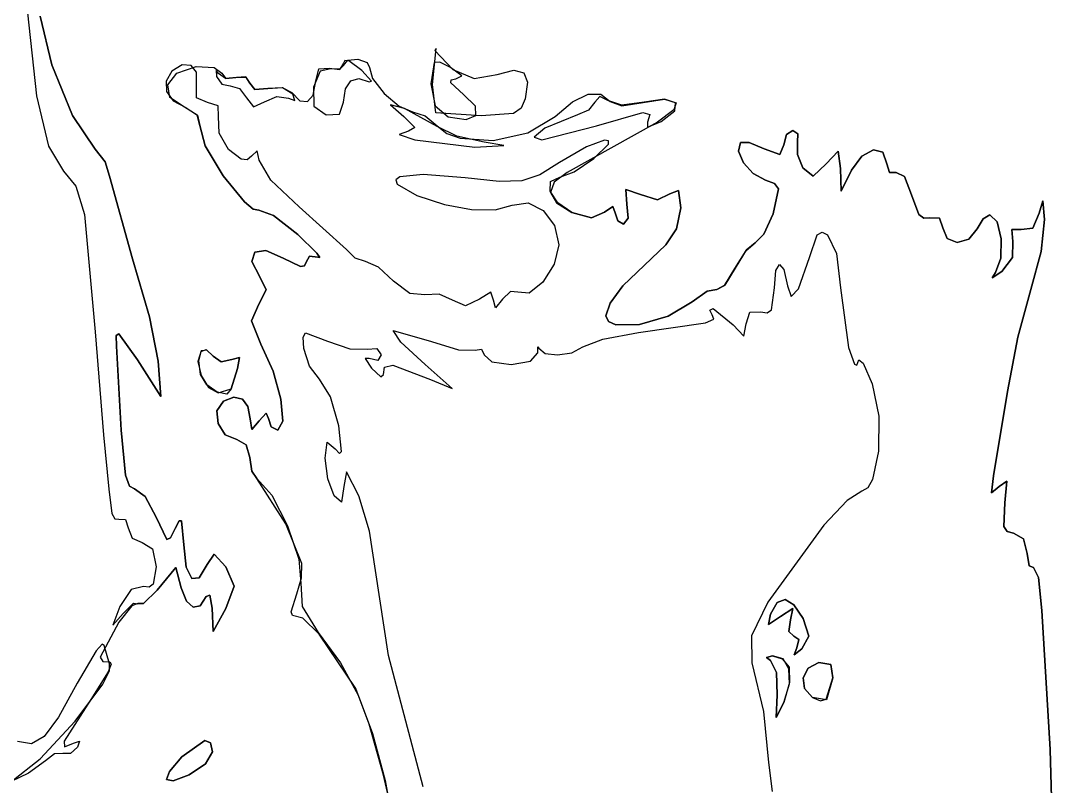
# Model space of a CAD drawing. Extents: x 21 to 195, y 1 to 197.
# Drawn here: x 108.49 to 147.35, y 99.12 to 127.96 of the extents above; entities that cross this region are included whole.
import ezdxf

# ---------------------------------------------------------------- set-up
doc = ezdxf.new("R2010")
doc.units = 0

msp = doc.modelspace()

# ---------------------------------------------------------------- linework, layer by layer
at = {"layer": 'Layer 1'}
for p, q in [((108.50878, 130.453979), (109.079663, 125.12562)), ((109.218509, 128.126884), (109.665142, 126.300856)), ((109.665142, 126.300856), (109.218509, 128.126884)), ((124.003495, 125.560948), (124.13905, 126.912087)), ((124.13905, 126.912087), (124.089661, 126.830596)), ((124.089661, 126.830596), (124.768759, 126.123629)), ((109.665142, 126.300856), (110.439132, 124.382686)), ((110.439132, 124.382686), (109.665142, 126.300856)), ((114.568828, 126.298733), (114.182597, 126.059423)), ((114.904689, 126.273162), (114.568828, 126.298733)), ((120.650076, 126.360343), (120.507818, 126.13505)), ((120.650076, 126.274618), (120.808297, 126.47063)), ((120.703952, 126.461259), (120.650076, 126.360343)), ((120.85063, 126.442981), (120.703952, 126.461259)), ((120.808297, 126.47063), (121.188768, 126.50604)), ((121.332701, 126.084823), (120.85063, 126.442981)), ((121.188768, 126.50604), (121.540752, 126.382347)), ((121.540752, 126.382347), (121.629741, 126.195948)), ((124.058529, 126.381686), (123.942553, 125.575059)), ((124.279798, 126.392721), (124.058529, 126.381686)), ((124.677742, 126.199829), (124.279798, 126.392721)), ((114.182597, 126.059423), (113.963031, 125.682866)), ((114.030638, 125.542251), (114.373979, 125.98082)), ((114.373979, 125.98082), (115.096998, 126.229815)), ((115.110839, 126.023159), (114.904689, 126.273162)), ((115.096998, 126.229815), (115.779843, 126.20146)), ((115.107934, 125.58917), (115.110839, 126.023159)), ((115.779843, 126.20146), (116.063962, 125.97652)), ((115.936962, 125.970523), (115.845901, 126.079796)), ((115.845901, 126.079796), (115.869934, 125.862573)), ((116.207587, 125.786197), (115.936962, 125.970523)), ((116.063962, 125.97652), (116.219405, 125.778303)), ((119.764206, 126.059732), (119.514484, 125.460406)), ((119.591742, 125.626917), (119.71861, 126.143296)), ((119.71861, 126.143296), (120.120909, 126.16702)), ((120.166065, 126.149734), (119.764206, 126.059732)), ((120.120909, 126.16702), (120.494633, 126.114986)), ((120.507818, 126.13505), (120.166065, 126.149734)), ((120.494633, 126.114986), (120.650076, 126.274618)), ((121.697562, 125.68151), (121.332701, 126.084823)), ((121.629741, 126.195948), (121.740871, 125.775933)), ((125.104031, 125.886694), (124.677742, 126.199829)), ((124.768759, 126.123629), (125.564274, 125.780243)), ((125.564274, 125.780243), (126.431755, 125.927131)), ((126.431755, 125.927131), (127.06089, 126.090523)), ((127.06089, 126.090523), (127.43973, 125.998392)), ((127.43973, 125.998392), (127.578724, 125.641679)), ((113.963031, 125.682866), (113.987114, 125.290367)), ((114.110763, 125.066375), (114.030638, 125.542251)), ((115.107272, 125.047347), (115.107934, 125.58917)), ((115.869934, 125.862573), (116.064182, 125.57184)), ((116.064182, 125.57184), (116.382521, 125.504151)), ((116.61606, 125.823062), (116.207587, 125.786197)), ((116.219405, 125.778303), (116.593129, 125.814242)), ((116.593129, 125.814242), (116.966853, 125.836159)), ((116.973556, 125.838716), (116.61606, 125.823062)), ((116.966853, 125.836159), (117.122296, 125.603281)), ((117.122296, 125.603281), (116.973556, 125.838716)), ((117.122296, 125.603281), (117.308651, 125.362246)), ((117.308651, 125.362246), (117.122296, 125.603281)), ((119.506535, 125.150397), (119.591742, 125.626917)), ((120.723167, 125.388197), (120.925507, 125.692181)), ((120.925507, 125.692181), (121.231697, 125.787938)), ((121.231697, 125.787938), (121.616335, 125.655492)), ((121.616335, 125.655492), (121.697562, 125.68151)), ((121.740871, 125.775933), (122.181177, 125.221311)), ((123.942553, 125.575059), (124.103067, 124.747971)), ((124.130937, 124.482858), (124.003495, 125.560948)), ((124.684622, 125.622596), (124.698589, 125.733776)), ((125.173748, 125.182417), (124.684622, 125.622596)), ((124.698589, 125.733776), (124.883412, 125.775437)), ((124.883412, 125.775437), (125.104031, 125.886694)), ((127.578724, 125.641679), (127.488325, 125.01132)), ((113.987114, 125.290367), (114.232851, 124.942318)), ((116.382521, 125.504151), (116.730801, 125.409826)), ((116.730801, 125.409826), (116.99706, 125.054359)), ((117.308651, 125.362246), (117.798219, 125.403256)), ((117.798219, 125.403256), (117.308651, 125.362246)), ((117.798219, 125.403256), (118.342202, 125.447045)), ((118.35208, 125.431081), (117.798219, 125.403256)), ((118.342202, 125.447045), (118.700978, 125.250856)), ((118.734491, 125.196175), (118.35208, 125.431081)), ((118.700978, 125.250856), (119.002085, 124.937396)), ((118.818761, 124.950995), (118.734491, 125.196175)), ((119.290293, 124.912233), (119.506535, 125.150397)), ((119.514484, 125.460406), (119.531726, 124.743738)), ((120.650076, 124.895961), (120.723167, 125.388197)), ((122.181177, 125.221311), (122.750665, 124.737729)), ((125.613784, 124.735072), (125.173748, 125.182417)), ((129.27708, 124.905304), (129.862741, 125.187312)), ((129.862741, 125.187312), (130.343958, 125.191705)), ((130.343958, 125.191705), (130.688021, 124.90972)), ((109.079663, 125.12562), (109.537878, 123.236097)), ((114.658142, 124.705461), (114.110763, 125.066375)), ((114.232851, 124.942318), (114.67825, 124.699111)), ((115.531267, 124.883614), (115.107272, 125.047347)), ((115.932596, 124.74753), (115.531267, 124.883614)), ((115.93414, 124.34845), (115.932596, 124.74753)), ((116.99706, 125.054359), (117.262128, 124.715295)), ((117.262128, 124.715295), (117.677216, 124.905133)), ((117.677216, 124.905133), (118.13521, 125.105247)), ((118.13521, 125.105247), (118.572566, 125.036014)), ((118.572566, 125.036014), (118.818761, 124.950995)), ((119.002085, 124.937396), (119.290293, 124.912233)), ((119.531726, 124.743738), (119.998495, 124.414419)), ((120.496794, 124.43757), (120.650076, 124.895961)), ((122.943133, 124.654308), (122.419302, 124.78585)), ((122.419302, 124.78585), (122.922319, 124.355153)), ((124.103067, 124.747971), (124.586373, 124.336808)), ((127.488325, 125.01132), (127.33561, 124.66321)), ((128.619684, 124.354447), (129.27708, 124.905304)), ((130.120049, 124.895256), (129.871781, 124.586531)), ((130.308653, 125.108113), (130.120049, 124.895256)), ((130.603354, 124.949231), (130.308653, 125.108113)), ((131.135873, 124.776634), (130.603354, 124.949231)), ((130.688021, 124.90972), (131.126436, 124.758025)), ((131.126436, 124.758025), (131.938972, 124.883614)), ((131.970016, 124.892433), (131.135873, 124.776634)), ((131.938972, 124.883614), (132.743791, 125.008674)), ((132.740853, 125.007301), (131.970016, 124.892433)), ((133.150632, 124.871311), (132.740853, 125.007301)), ((132.743791, 125.008674), (133.182162, 124.870208)), ((133.182162, 124.870208), (133.091608, 124.60035)), ((133.130529, 124.562878), (133.150632, 124.871311)), ((110.439132, 124.382686), (111.295109, 123.125016)), ((111.295109, 123.125016), (110.439132, 124.382686)), ((115.141227, 124.402601), (114.658142, 124.705461)), ((114.67825, 124.699111), (115.14546, 124.400352)), ((115.232464, 124.00555), (115.141227, 124.402601)), ((115.14546, 124.400352), (115.232464, 124.00555)), ((119.998495, 124.414419), (120.496794, 124.43757)), ((122.750665, 124.737729), (123.249344, 124.530836)), ((122.922319, 124.355153), (123.338465, 123.938963)), ((124.177856, 123.975563), (122.943133, 124.654308)), ((123.249344, 124.530836), (123.723919, 124.375393)), ((123.723919, 124.375393), (124.177856, 124.001669)), ((125.829915, 124.373144), (124.130937, 124.482858)), ((125.265526, 124.233687), (125.626186, 124.392635)), ((125.626186, 124.392635), (125.613784, 124.735072)), ((127.054805, 124.458737), (125.829915, 124.373144)), ((127.33561, 124.66321), (127.054805, 124.458737)), ((127.591628, 123.734076), (128.619684, 124.354447)), ((129.463176, 124.409833), (128.234803, 123.910652)), ((129.871781, 124.586531), (129.463176, 124.409833)), ((130.175082, 124.001669), (131.924729, 124.504157)), ((131.924729, 124.504157), (132.180939, 124.42955)), ((132.180939, 124.42955), (132.093489, 124.14278)), ((133.091608, 124.60035), (132.472813, 124.134269)), ((132.61172, 124.160419), (133.130529, 124.562878)), ((115.435764, 123.243588), (115.232464, 124.00555)), ((115.232464, 124.00555), (115.435764, 123.243588)), ((115.959452, 123.726794), (115.93414, 124.34845)), ((124.177856, 124.001669), (124.540164, 123.716182)), ((124.91428, 123.615906), (124.177856, 123.975563)), ((124.586373, 124.336808), (125.265526, 124.233687)), ((128.112874, 123.477397), (130.175082, 124.001669)), ((132.472813, 124.134269), (129.069476, 122.242365)), ((132.093312, 123.945489), (132.61172, 124.160419)), ((132.093489, 124.14278), (132.093312, 123.945489)), ((116.314434, 123.109273), (115.959452, 123.726794)), ((123.098708, 123.800586), (122.74754, 123.676568)), ((122.74754, 123.676568), (123.330219, 123.466725)), ((123.338465, 123.938963), (123.098708, 123.800586)), ((124.540164, 123.716182), (125.040216, 123.531427)), ((125.941746, 123.380074), (124.91428, 123.615906)), ((126.288306, 123.450983), (127.591628, 123.734076)), ((128.234803, 123.910652), (127.833468, 123.571208)), ((137.230642, 123.283766), (137.331051, 123.666177)), ((137.331051, 123.666177), (137.230642, 123.283766)), ((137.331051, 123.666177), (137.572484, 123.82528)), ((137.572484, 123.82528), (137.331051, 123.666177)), ((137.572484, 123.82528), (137.766159, 123.695678)), ((137.766159, 123.695678), (137.572484, 123.82528)), ((137.766159, 123.695678), (137.752401, 123.384307)), ((137.752401, 123.384307), (137.766159, 123.695678)), ((109.537878, 123.236097), (110.097428, 122.291401)), ((116.116702, 122.114615), (115.435764, 123.243588)), ((115.435764, 123.243588), (116.116702, 122.114615)), ((123.330219, 123.466725), (125.588968, 123.200863)), ((125.040216, 123.531427), (126.288306, 123.450983)), ((125.588968, 123.200863), (126.691928, 123.252501)), ((126.691928, 123.252501), (125.941746, 123.380074)), ((127.833468, 123.571208), (128.112874, 123.477397)), ((129.798977, 123.212786), (128.78302, 122.612429)), ((130.473091, 123.452879), (129.798977, 123.212786)), ((130.078774, 122.766946), (130.626109, 123.311376)), ((130.625941, 123.43116), (130.473091, 123.452879)), ((130.626109, 123.311376), (130.625941, 123.43116)), ((135.524349, 123.041043), (135.604688, 123.375135)), ((135.604688, 123.375135), (135.524349, 123.041043)), ((135.604688, 123.375135), (135.929861, 123.368653)), ((135.929861, 123.368653), (135.604688, 123.375135)), ((135.929861, 123.368653), (136.494747, 123.135952)), ((136.494747, 123.135952), (135.929861, 123.368653)), ((137.086797, 122.925035), (137.230642, 123.283766)), ((137.230642, 123.283766), (137.086797, 122.925035)), ((137.752401, 123.384307), (137.742832, 122.917362)), ((137.742832, 122.917362), (137.752401, 123.384307)), ((111.295109, 123.125016), (111.674037, 122.642504)), ((111.674037, 122.642504), (111.295109, 123.125016)), ((116.792978, 122.739865), (116.314434, 123.109273)), ((117.188971, 122.862549), (117.014175, 122.724447)), ((117.401211, 123.057459), (117.188971, 122.862549)), ((117.469782, 122.708385), (117.401211, 123.057459)), ((135.710478, 122.607402), (135.524349, 123.041043)), ((135.524349, 123.041043), (135.710478, 122.607402)), ((136.494747, 123.135952), (137.086797, 122.925035)), ((137.086797, 122.925035), (136.494747, 123.135952)), ((137.742832, 122.917362), (137.946781, 122.414168)), ((137.946781, 122.414168), (137.742832, 122.917362)), ((138.824846, 122.569743), (139.27918, 123.043259)), ((139.27918, 123.043259), (138.824846, 122.569743)), ((139.27918, 123.043259), (139.371299, 122.393354)), ((139.371299, 122.393354), (139.27918, 123.043259)), ((139.777699, 122.325973), (140.170308, 122.862042)), ((140.170308, 122.862042), (139.777699, 122.325973)), ((140.170308, 122.862042), (140.608227, 123.096882)), ((140.608227, 123.096882), (140.170308, 122.862042)), ((140.608227, 123.096882), (140.964257, 123.00721)), ((140.964257, 123.00721), (140.608227, 123.096882)), ((140.964257, 123.00721), (141.1112, 122.569743)), ((141.1112, 122.569743), (140.964257, 123.00721)), ((111.674037, 122.642504), (111.833095, 122.106546)), ((111.833095, 122.106546), (111.674037, 122.642504)), ((117.014175, 122.724447), (116.792978, 122.739865)), ((117.913974, 121.950662), (117.469782, 122.708385)), ((128.78302, 122.612429), (128.039221, 122.152804)), ((129.332163, 122.268647), (130.078774, 122.766946)), ((136.078309, 122.202468), (135.710478, 122.607402)), ((135.710478, 122.607402), (136.078309, 122.202468)), ((137.946781, 122.414168), (138.331706, 122.097726)), ((138.331706, 122.097726), (137.946781, 122.414168)), ((138.331706, 122.097726), (138.824846, 122.569743)), ((138.824846, 122.569743), (138.331706, 122.097726)), ((141.1112, 122.569743), (141.216019, 122.246113)), ((141.216019, 122.246113), (141.1112, 122.569743)), ((110.097428, 122.291401), (110.564787, 121.725121)), ((111.833095, 122.106546), (112.697402, 118.992574)), ((112.697402, 118.992574), (111.833095, 122.106546)), ((116.913529, 121.134802), (116.116702, 122.114615)), ((116.116702, 122.114615), (116.913529, 121.134802)), ((122.771639, 122.079249), (122.617086, 121.964873)), ((123.653755, 122.166281), (122.771639, 122.079249)), ((125.23619, 122.041282), (123.653755, 122.166281)), ((126.516962, 121.907579), (125.23619, 122.041282)), ((128.039221, 122.152804), (127.367586, 121.931303)), ((128.447115, 121.908196), (128.796426, 122.06139)), ((129.069476, 122.242365), (128.578133, 121.871386)), ((128.796426, 122.06139), (129.332163, 122.268647)), ((136.543078, 121.954498), (136.078309, 122.202468)), ((136.078309, 122.202468), (136.543078, 121.954498)), ((139.371299, 122.393354), (139.394935, 121.532223)), ((139.394935, 121.532223), (139.371299, 122.393354)), ((139.394935, 121.532223), (139.777699, 122.325973)), ((139.777699, 122.325973), (139.394935, 121.532223)), ((141.216019, 122.246113), (141.468211, 122.240248)), ((141.468211, 122.240248), (141.216019, 122.246113)), ((141.468211, 122.240248), (141.782492, 122.087848)), ((141.782492, 122.087848), (141.468211, 122.240248)), ((141.782492, 122.087848), (142.036184, 121.405223)), ((142.036184, 121.405223), (141.782492, 122.087848)), ((110.564787, 121.725121), (110.893339, 120.662581)), ((118.97438, 120.95402), (117.913974, 121.950662)), ((122.617086, 121.964873), (122.666274, 121.807869)), ((122.666274, 121.807869), (123.414092, 121.379823)), ((127.367586, 121.931303), (126.516962, 121.907579)), ((128.438224, 121.542277), (128.447115, 121.908196)), ((128.578133, 121.871386), (128.446029, 121.482746)), ((136.885559, 121.825519), (136.543078, 121.954498)), ((136.543078, 121.954498), (136.885559, 121.825519)), ((137.037143, 121.620903), (136.885559, 121.825519)), ((136.885559, 121.825519), (137.037143, 121.620903)), ((123.414092, 121.379823), (124.456187, 121.033941)), ((128.721763, 121.104127), (128.438224, 121.542277)), ((128.446029, 121.482746), (128.670715, 121.096884)), ((131.325138, 121.04292), (131.28426, 121.596032)), ((131.28426, 121.596032), (131.833139, 121.412278)), ((131.833139, 121.412278), (131.28426, 121.596032)), ((131.28426, 121.596032), (131.325138, 121.04292)), ((131.833139, 121.412278), (132.468668, 121.215561)), ((132.468668, 121.215561), (131.833139, 121.412278)), ((132.468668, 121.215561), (132.943331, 121.44297)), ((132.943331, 121.44297), (132.468668, 121.215561)), ((132.943331, 121.44297), (133.261934, 121.558108)), ((133.261934, 121.558108), (132.943331, 121.44297)), ((133.261934, 121.558108), (133.350084, 120.910981)), ((133.350084, 120.910981), (133.261934, 121.558108)), ((136.836942, 120.68485), (137.037143, 121.620903)), ((137.037143, 121.620903), (136.836942, 120.68485)), ((142.036184, 121.405223), (142.316598, 120.658348)), ((142.316598, 120.658348), (142.036184, 121.405223)), ((117.242352, 120.862133), (116.913529, 121.134802)), ((116.913529, 121.134802), (117.242352, 120.862133)), ((117.464491, 120.820317), (117.242352, 120.862133)), ((117.242352, 120.862133), (117.464491, 120.820317)), ((120.755909, 119.336886), (118.97438, 120.95402)), ((124.456187, 121.033941), (125.470435, 120.849553)), ((126.354243, 120.837344), (127.005019, 121.007995)), ((127.005019, 121.007995), (127.600729, 121.092937)), ((127.600729, 121.092937), (128.169715, 120.807793)), ((128.670715, 121.096884), (129.249745, 120.734239)), ((129.249745, 120.734239), (128.721763, 121.104127)), ((130.484468, 120.747998), (130.792488, 120.961693)), ((130.792488, 120.961693), (130.484468, 120.747998)), ((130.792488, 120.961693), (130.880638, 120.720834)), ((130.880638, 120.720834), (130.792488, 120.961693)), ((131.368927, 120.516487), (131.325138, 121.04292)), ((131.325138, 121.04292), (131.368927, 120.516487)), ((133.350084, 120.910981), (133.18494, 120.114629)), ((133.18494, 120.114629), (133.350084, 120.910981)), ((146.855837, 120.711661), (146.990422, 121.171552)), ((146.990422, 121.171552), (146.855837, 120.711661)), ((146.990422, 121.171552), (147.055157, 120.473889)), ((147.055157, 120.473889), (146.990422, 121.171552)), ((110.893339, 120.662581), (111.293698, 116.240553)), ((118.010988, 120.62232), (117.464491, 120.820317)), ((117.464491, 120.820317), (118.010988, 120.62232)), ((118.9324, 119.904153), (118.010988, 120.62232)), ((118.010988, 120.62232), (118.9324, 119.904153)), ((125.470435, 120.849553), (126.354243, 120.837344)), ((128.169715, 120.807793), (128.596092, 120.250658)), ((129.249745, 120.734239), (129.987625, 120.529187)), ((129.987625, 120.529187), (129.249745, 120.734239)), ((129.987625, 120.529187), (130.484468, 120.747998)), ((130.484468, 120.747998), (129.987625, 120.529187)), ((130.880638, 120.720834), (130.974565, 120.421854)), ((130.974565, 120.421854), (130.880638, 120.720834)), ((131.200255, 120.2975), (131.368927, 120.516487)), ((131.368927, 120.516487), (131.200255, 120.2975)), ((136.480107, 119.912972), (136.836942, 120.68485)), ((136.836942, 120.68485), (136.480107, 119.912972)), ((142.316598, 120.658348), (142.509011, 120.52034)), ((142.509011, 120.52034), (142.316598, 120.658348)), ((142.509011, 120.52034), (142.737507, 120.537742)), ((142.737507, 120.537742), (142.509011, 120.52034)), ((142.737507, 120.537742), (143.092622, 120.517633)), ((143.092622, 120.517633), (142.737507, 120.537742)), ((143.092622, 120.517633), (143.227868, 120.158858)), ((143.227868, 120.158858), (143.092622, 120.517633)), ((144.511274, 120.121111), (144.7352, 120.494835)), ((144.7352, 120.494835), (144.511274, 120.121111)), ((144.7352, 120.494835), (144.98823, 120.650278)), ((144.98823, 120.650278), (144.7352, 120.494835)), ((144.98823, 120.650278), (145.274322, 120.377459)), ((145.274322, 120.377459), (144.98823, 120.650278)), ((146.608187, 120.144703), (146.855837, 120.711661)), ((146.855837, 120.711661), (146.608187, 120.144703)), ((147.055157, 120.473889), (146.921586, 119.260112)), ((146.921586, 119.260112), (147.055157, 120.473889)), ((128.596092, 120.250658), (128.76397, 119.519625)), ((130.974565, 120.421854), (131.200255, 120.2975)), ((131.200255, 120.2975), (130.974565, 120.421854)), ((133.18494, 120.114629), (132.787756, 119.517508)), ((132.787756, 119.517508), (133.18494, 120.114629)), ((143.227868, 120.158858), (143.390201, 119.751422)), ((143.390201, 119.751422), (143.227868, 120.158858)), ((144.196144, 119.727653), (144.511274, 120.121111)), ((144.511274, 120.121111), (144.196144, 119.727653)), ((145.274322, 120.377459), (145.423823, 119.741963)), ((145.423823, 119.741963), (145.274322, 120.377459)), ((145.858534, 119.639569), (145.816112, 120.100385)), ((145.816112, 120.100385), (146.175328, 120.09183)), ((146.175328, 120.09183), (145.816112, 120.100385)), ((145.816112, 120.100385), (145.858534, 119.639569)), ((146.175328, 120.09183), (146.608187, 120.144703)), ((146.608187, 120.144703), (146.175328, 120.09183)), ((119.642322, 119.203712), (118.9324, 119.904153)), ((118.9324, 119.904153), (119.642322, 119.203712)), ((136.157139, 119.591944), (136.480107, 119.912972)), ((136.480107, 119.912972), (136.157139, 119.591944)), ((138.198665, 119.041258), (138.492579, 119.889485)), ((138.492579, 119.889485), (138.681507, 119.988803)), ((138.681507, 119.988803), (138.875954, 119.893525)), ((138.875954, 119.893525), (139.214021, 119.184976)), ((143.390201, 119.751422), (143.767707, 119.606055)), ((143.767707, 119.606055), (143.390201, 119.751422)), ((143.767707, 119.606055), (144.196144, 119.727653)), ((144.196144, 119.727653), (143.767707, 119.606055)), ((145.423823, 119.741963), (145.409414, 119.018228)), ((145.409414, 119.018228), (145.423823, 119.741963)), ((117.303448, 119.236167), (117.727288, 119.300549)), ((117.727288, 119.300549), (117.303448, 119.236167)), ((117.727288, 119.300549), (118.375363, 119.018327)), ((118.375363, 119.018327), (117.727288, 119.300549)), ((121.082361, 119.018768), (120.755909, 119.336886)), ((128.76397, 119.519625), (128.58278, 118.787241)), ((132.787756, 119.517508), (131.165815, 117.968371)), ((131.165815, 117.968371), (132.787756, 119.517508)), ((135.393021, 118.621804), (135.809344, 119.306899)), ((135.810755, 119.309854), (135.39796, 118.631682)), ((135.809344, 119.306899), (136.157139, 119.591944)), ((136.157139, 119.591944), (135.810755, 119.309854)), ((145.842173, 119.03429), (145.858534, 119.639569)), ((145.858534, 119.639569), (145.842173, 119.03429)), ((112.697402, 118.992574), (113.337341, 116.810378)), ((113.337341, 116.810378), (112.697402, 118.992574)), ((117.193667, 118.893708), (117.303448, 119.236167)), ((117.303448, 119.236167), (117.193667, 118.893708)), ((118.375363, 119.018327), (119.022799, 118.69774)), ((119.022799, 118.69774), (118.375363, 119.018327)), ((119.238964, 118.866632), (119.368566, 119.090823)), ((119.368566, 119.090823), (119.238964, 118.866632)), ((119.368566, 119.090823), (119.679936, 119.048313)), ((119.679936, 119.048313), (119.368566, 119.090823)), ((119.757454, 119.043826), (119.642322, 119.203712)), ((119.642322, 119.203712), (119.757454, 119.043826)), ((119.679936, 119.048313), (119.757454, 119.043826)), ((119.757454, 119.043826), (119.679936, 119.048313)), ((121.47099, 118.886388), (121.082361, 119.018768)), ((137.779212, 117.855218), (138.198665, 119.041258)), ((139.214021, 119.184976), (139.372004, 117.895435)), ((145.409414, 119.018228), (145.203778, 118.480693)), ((145.203778, 118.480693), (145.409414, 119.018228)), ((145.440844, 118.512091), (145.842173, 119.03429)), ((145.842173, 119.03429), (145.440844, 118.512091)), ((146.921586, 119.260112), (146.540101, 117.828054)), ((146.540101, 117.828054), (146.921586, 119.260112)), ((117.487774, 118.341699), (117.193667, 118.893708)), ((117.193667, 118.893708), (117.487774, 118.341699)), ((119.022799, 118.69774), (119.18489, 118.720968)), ((119.18489, 118.720968), (119.022799, 118.69774)), ((119.18489, 118.720968), (119.238964, 118.866632)), ((119.238964, 118.866632), (119.18489, 118.720968)), ((121.961925, 118.670444), (121.47099, 118.886388)), ((122.533558, 118.151551), (121.961925, 118.670444)), ((128.58278, 118.787241), (128.151856, 118.114289)), ((134.999233, 117.988392), (135.393021, 118.621804)), ((135.39796, 118.631682), (135.00598, 118.002503)), ((136.877864, 117.897904), (136.932611, 118.545632)), ((136.932611, 118.545632), (137.065277, 118.779452)), ((137.065277, 118.779452), (137.228503, 118.591989)), ((137.228503, 118.591989), (137.374928, 117.975868)), ((117.732381, 117.820028), (117.487774, 118.341699)), ((117.487774, 118.341699), (117.732381, 117.820028)), ((123.14135, 117.680549), (122.533558, 118.151551)), ((145.07519, 118.273083), (145.440844, 118.512091)), ((145.440844, 118.512091), (145.07519, 118.273083)), ((145.203778, 118.480693), (145.07519, 118.273083)), ((145.07519, 118.273083), (145.203778, 118.480693)), ((117.456024, 117.275604), (117.732381, 117.820028)), ((117.732381, 117.820028), (117.456024, 117.275604)), ((126.940328, 117.756661), (126.633544, 117.465045)), ((127.216686, 117.728923), (126.940328, 117.756661)), ((128.151856, 118.114289), (127.640168, 117.69633)), ((131.165815, 117.968371), (130.696471, 117.322391)), ((130.696471, 117.322391), (131.165815, 117.968371)), ((134.34408, 117.769757), (133.783648, 117.371912)), ((133.783648, 117.371912), (134.342713, 117.766803)), ((134.342713, 117.766803), (134.705457, 117.828054)), ((134.710043, 117.837932), (134.34408, 117.769757)), ((134.705457, 117.828054), (134.999233, 117.988392)), ((135.00598, 118.002503), (134.710043, 117.837932)), ((136.763696, 117.074344), (136.877864, 117.897904)), ((137.374928, 117.975868), (137.50894, 117.569468)), ((137.50894, 117.569468), (137.779212, 117.855218)), ((139.372004, 117.895435), (139.673806, 115.651017)), ((146.540101, 117.828054), (146.050665, 116.045026)), ((146.050665, 116.045026), (146.540101, 117.828054)), ((123.715011, 117.628382), (123.14135, 117.680549)), ((124.247309, 117.659911), (123.715011, 117.628382)), ((124.751826, 117.438234), (124.247309, 117.659911)), ((125.245891, 117.219291), (124.751826, 117.438234)), ((125.765357, 117.475276), (125.245891, 117.219291)), ((126.19094, 117.731966), (125.765357, 117.475276)), ((126.299816, 117.43012), (126.19094, 117.731966)), ((126.370239, 117.147678), (126.299816, 117.43012)), ((126.633544, 117.465045), (126.370239, 117.147678)), ((127.640168, 117.69633), (127.216686, 117.728923)), ((132.87116, 116.824577), (133.783648, 117.371912)), ((133.783648, 117.371912), (132.87116, 116.824577)), ((117.188089, 116.64832), (117.456024, 117.275604)), ((117.456024, 117.275604), (117.188089, 116.64832)), ((130.696471, 117.322391), (130.52786, 116.848389)), ((130.52786, 116.848389), (130.696471, 117.322391)), ((134.445416, 117.05159), (134.575282, 117.122498)), ((134.532243, 116.881198), (134.445416, 117.05159)), ((134.575282, 117.122498), (135.328463, 116.505136)), ((135.808241, 116.542884), (135.949352, 116.982754)), ((135.949352, 116.982754), (136.348697, 116.994792)), ((136.348697, 116.994792), (136.600597, 116.953143)), ((136.600597, 116.953143), (136.763696, 117.074344)), ((113.337341, 116.810378), (113.665072, 115.130361)), ((113.665072, 115.130361), (113.337341, 116.810378)), ((117.540338, 115.776297), (117.188089, 116.64832)), ((117.188089, 116.64832), (117.540338, 115.776297)), ((130.52786, 116.848389), (130.628502, 116.630866)), ((130.628502, 116.630866), (130.52786, 116.848389)), ((130.628502, 116.630866), (130.901987, 116.507915)), ((130.901987, 116.507915), (130.628502, 116.630866)), ((131.762583, 116.216211), (134.287636, 116.584159)), ((131.796847, 116.518277), (132.87116, 116.824577)), ((132.87116, 116.824577), (131.796847, 116.518277)), ((134.287636, 116.584159), (134.5991, 116.718556)), ((134.5991, 116.718556), (134.532243, 116.881198)), ((111.293698, 116.240553), (111.612609, 112.359995)), ((119.126571, 116.033753), (119.216651, 116.20673)), ((119.216651, 116.20673), (120.043651, 115.889539)), ((122.81287, 115.853776), (122.518036, 116.285709)), ((122.518036, 116.285709), (123.962661, 115.881072)), ((130.418455, 115.966048), (131.762583, 116.216211)), ((130.901987, 116.507915), (131.796847, 116.518277)), ((131.796847, 116.518277), (130.901987, 116.507915)), ((135.328463, 116.505136), (135.730542, 116.072763)), ((135.730542, 116.072763), (135.808241, 116.542884)), ((112.181023, 116.163956), (112.082113, 116.097739)), ((112.082113, 116.097739), (112.181023, 116.163956)), ((112.082113, 116.097739), (112.096973, 115.69798)), ((112.096973, 115.69798), (112.082113, 116.097739)), ((112.88896, 115.187158), (112.181023, 116.163956)), ((112.181023, 116.163956), (112.88896, 115.187158)), ((119.157472, 115.609786), (119.126571, 116.033753)), ((120.043651, 115.889539), (120.888686, 115.594528)), ((123.718892, 115.012533), (122.81287, 115.853776)), ((123.962661, 115.881072), (124.983072, 115.557487)), ((129.663554, 115.676461), (130.418455, 115.966048)), ((146.050665, 116.045026), (145.657803, 113.98736)), ((145.657803, 113.98736), (146.050665, 116.045026)), ((112.096973, 115.69798), (112.273362, 112.536384)), ((112.273362, 112.536384), (112.096973, 115.69798)), ((115.284323, 115.519828), (115.163176, 115.123239)), ((115.196178, 115.160689), (115.284455, 115.495839)), ((115.500443, 115.544169), (115.284323, 115.519828)), ((115.284455, 115.495839), (115.479822, 115.570903)), ((115.479822, 115.570903), (115.735878, 115.318744)), ((115.735878, 115.318744), (115.500443, 115.544169)), ((117.994507, 114.761664), (117.540338, 115.776297)), ((117.540338, 115.776297), (117.994507, 114.761664)), ((119.36936, 114.949871), (119.157472, 115.609786)), ((120.888686, 115.594528), (121.542957, 115.587914)), ((121.542957, 115.587914), (121.908964, 115.607537)), ((121.908964, 115.607537), (122.061188, 115.375541)), ((124.983072, 115.557487), (125.60449, 115.544522)), ((125.60449, 115.544522), (125.842704, 115.581961)), ((125.842704, 115.581961), (125.941746, 115.379422)), ((127.686586, 115.130802), (127.963517, 115.446802)), ((127.963517, 115.446802), (127.968412, 115.680386)), ((127.968412, 115.680386), (128.002675, 115.623191)), ((128.002675, 115.623191), (128.237879, 115.421766)), ((128.237879, 115.421766), (128.710083, 115.367251)), ((128.710083, 115.367251), (129.243803, 115.454023)), ((129.243803, 115.454023), (129.663554, 115.676461)), ((139.673806, 115.651017), (139.896773, 115.022901)), ((113.770905, 113.807796), (112.88896, 115.187158)), ((112.88896, 115.187158), (113.770905, 113.807796)), ((113.665072, 115.130361), (113.770905, 113.807796)), ((113.770905, 113.807796), (113.665072, 115.130361)), ((115.163176, 115.123239), (115.283264, 114.599518)), ((115.261392, 114.632591), (115.196178, 115.160689)), ((115.735878, 115.318744), (116.043677, 115.112634)), ((116.043677, 115.112634), (115.735878, 115.318744)), ((116.043677, 115.112634), (116.437201, 115.194919)), ((116.437201, 115.194919), (116.043677, 115.112634)), ((116.437201, 115.194919), (116.73155, 115.269135)), ((116.73155, 115.269135), (116.437201, 115.194919)), ((116.73155, 115.269135), (116.653101, 114.858369)), ((116.653101, 114.858369), (116.73155, 115.269135)), ((121.620215, 115.229138), (121.462965, 115.234254)), ((121.462965, 115.234254), (121.70841, 114.871069)), ((121.93529, 115.157348), (121.620215, 115.229138)), ((122.061188, 115.375541), (121.93529, 115.157348)), ((125.941746, 115.379422), (126.241122, 115.115632)), ((126.241122, 115.115632), (126.960922, 115.00583)), ((126.960922, 115.00583), (127.686586, 115.130802)), ((139.988565, 114.98266), (140.052866, 115.182219)), ((140.052866, 115.182219), (140.223302, 115.064127)), ((140.223302, 115.064127), (140.563336, 114.285105)), ((116.653101, 114.858369), (116.41674, 114.094957)), ((116.41674, 114.094957), (116.653101, 114.858369)), ((118.286022, 113.704432), (117.994507, 114.761664)), ((117.994507, 114.761664), (118.286022, 113.704432)), ((119.745553, 114.459024), (119.36936, 114.949871)), ((121.70841, 114.871069), (122.056293, 114.542236)), ((122.149382, 114.626946), (122.190564, 114.915127)), ((122.190564, 114.915127), (122.500529, 114.980562)), ((122.500529, 114.980562), (123.930911, 114.442796)), ((124.734804, 114.102851), (123.718892, 115.012533)), ((139.896773, 115.022901), (139.988565, 114.98266)), ((115.504125, 114.241305), (115.261392, 114.632591)), ((115.283264, 114.599518), (115.565013, 114.142869)), ((120.162052, 113.788217), (119.745553, 114.459024)), ((122.056293, 114.542236), (122.149382, 114.626946)), ((123.930911, 114.442796), (124.734804, 114.102851)), ((140.563336, 114.285105), (140.809547, 113.065259)), ((115.894364, 113.966899), (115.504125, 114.241305)), ((115.565013, 114.142869), (115.928848, 113.947496)), ((116.256954, 113.89093), (115.894364, 113.966899)), ((115.928848, 113.947496), (116.41674, 114.094957)), ((116.41674, 114.094957), (116.256954, 113.89093)), ((145.657803, 113.98736), (145.13428, 110.812358)), ((145.13428, 110.812358), (145.657803, 113.98736)), ((115.879294, 113.263057), (116.123229, 113.631407)), ((116.123229, 113.631407), (115.879294, 113.263057)), ((116.123229, 113.631407), (116.520765, 113.779711)), ((116.520765, 113.779711), (116.123229, 113.631407)), ((116.520765, 113.779711), (116.837604, 113.70527)), ((116.837604, 113.70527), (116.520765, 113.779711)), ((116.837604, 113.70527), (117.048345, 113.425181)), ((117.048345, 113.425181), (116.837604, 113.70527)), ((118.362564, 112.873155), (118.286022, 113.704432)), ((118.286022, 113.704432), (118.362564, 112.873155)), ((120.470865, 112.695134), (120.162052, 113.788217)), ((115.923821, 112.781168), (115.879294, 113.263057)), ((115.879294, 113.263057), (115.923821, 112.781168)), ((117.048345, 113.425181), (117.127588, 112.956543)), ((117.127588, 112.956543), (117.048345, 113.425181)), ((117.475074, 112.889162), (117.732822, 113.17575)), ((117.732822, 113.17575), (117.475074, 112.889162)), ((117.732822, 113.17575), (117.82256, 112.977356)), ((117.82256, 112.977356), (117.732822, 113.17575)), ((116.194964, 112.362448), (115.923821, 112.781168)), ((115.923821, 112.781168), (116.194964, 112.362448)), ((117.127588, 112.956543), (117.192719, 112.55905)), ((117.192719, 112.55905), (117.127588, 112.956543)), ((117.192719, 112.55905), (117.475074, 112.889162)), ((117.475074, 112.889162), (117.192719, 112.55905)), ((117.82256, 112.977356), (117.927335, 112.665854)), ((117.927335, 112.665854), (117.82256, 112.977356)), ((118.171811, 112.536384), (118.362564, 112.873155)), ((118.362564, 112.873155), (118.171811, 112.536384)), ((120.567835, 111.730242), (120.470865, 112.695134)), ((140.809547, 113.065259), (140.801593, 111.741266)), ((111.612609, 112.359995), (111.803462, 110.310708)), ((112.273362, 112.536384), (112.441505, 110.842124)), ((112.441505, 110.842124), (112.273362, 112.536384)), ((116.630876, 112.183606), (116.194964, 112.362448)), ((116.194964, 112.362448), (116.630876, 112.183606)), ((117.927335, 112.665854), (118.171811, 112.536384)), ((118.171811, 112.536384), (117.927335, 112.665854)), ((116.977922, 111.984904), (116.630876, 112.183606)), ((116.630876, 112.183606), (116.977922, 111.984904)), ((117.122296, 111.507331), (116.977922, 111.984904)), ((116.977922, 111.984904), (117.122296, 111.507331)), ((119.955456, 111.47805), (120.028084, 112.085578)), ((120.028084, 112.085578), (120.329048, 111.830828)), ((120.329048, 111.830828), (120.49185, 111.656164)), ((120.49185, 111.656164), (120.567835, 111.730242)), ((140.801593, 111.741266), (140.575292, 110.678749)), ((117.200084, 110.995362), (117.122296, 111.507331)), ((117.122296, 111.507331), (117.200084, 110.995362)), ((120.055866, 110.699734), (119.955456, 111.47805)), ((112.441505, 110.842124), (112.58605, 110.432896)), ((112.58605, 110.432896), (112.441505, 110.842124)), ((117.386879, 110.71358), (117.200084, 110.995362)), ((117.200084, 110.995362), (117.386879, 110.71358)), ((120.762039, 110.962333), (120.658543, 110.419716)), ((121.222987, 110.066938), (120.762039, 110.962333)), ((145.13428, 110.812358), (145.053803, 110.173389)), ((145.053803, 110.173389), (145.13428, 110.812358)), ((112.58605, 110.432896), (112.769721, 110.321291)), ((112.769721, 110.321291), (112.58605, 110.432896)), ((118.473789, 109.008604), (117.386879, 110.71358)), ((117.386879, 110.71358), (117.947052, 110.086953)), ((120.297298, 110.066938), (120.055866, 110.699734)), ((120.658543, 110.419716), (120.574096, 109.822772)), ((140.575292, 110.678749), (140.391454, 110.3598)), ((145.053803, 110.173389), (145.345594, 110.419716)), ((145.345594, 110.419716), (145.053803, 110.173389)), ((145.345594, 110.419716), (145.635181, 110.614141)), ((145.635181, 110.614141), (145.345594, 110.419716)), ((145.635181, 110.614141), (145.559378, 109.802354)), ((145.559378, 109.802354), (145.635181, 110.614141)), ((111.803462, 110.310708), (111.920673, 109.398997)), ((112.769721, 110.321291), (113.181766, 110.04242)), ((113.181766, 110.04242), (112.769721, 110.321291)), ((113.181766, 110.04242), (113.595927, 109.262957)), ((113.595927, 109.262957), (113.181766, 110.04242)), ((117.947052, 110.086953), (118.533188, 108.930331)), ((120.574096, 109.822772), (120.297298, 110.066938)), ((121.633048, 108.728586), (121.222987, 110.066938)), ((140.166461, 110.243327), (139.618888, 109.889877)), ((140.391454, 110.3598), (140.166461, 110.243327)), ((139.618888, 109.889877), (138.743398, 108.95216)), ((145.559378, 109.802354), (145.518147, 108.904975)), ((145.518147, 108.904975), (145.559378, 109.802354)), ((111.920673, 109.398997), (112.037618, 109.193553)), ((113.595927, 109.262957), (113.993023, 108.421449)), ((113.993023, 108.421449), (113.595927, 109.262957)), ((112.037618, 109.193553), (112.183404, 109.184993)), ((112.183404, 109.184993), (112.432553, 109.177364)), ((112.432553, 109.177364), (112.536182, 108.853029)), ((112.536182, 108.853029), (112.691625, 108.464664)), ((114.136719, 108.484833), (114.307833, 108.832215)), ((114.307833, 108.832215), (114.136719, 108.484833)), ((114.307833, 108.832215), (114.453927, 109.119531)), ((114.453927, 109.119531), (114.307833, 108.832215)), ((114.453927, 109.119531), (114.548428, 109.127049)), ((114.548428, 109.127049), (114.453927, 109.119531)), ((114.548428, 109.127049), (114.628156, 108.214853)), ((114.628156, 108.214853), (114.548428, 109.127049)), ((119.076201, 107.517279), (118.473789, 109.008604)), ((118.533188, 108.930331), (118.961036, 107.680907)), ((138.743398, 108.95216), (136.630567, 106.059733)), ((145.518147, 108.904975), (145.645649, 108.713428)), ((145.645649, 108.713428), (145.518147, 108.904975)), ((112.691625, 108.464664), (113.065349, 108.303048)), ((113.993023, 108.421449), (114.136719, 108.484833)), ((114.136719, 108.484833), (113.993023, 108.421449)), ((121.853402, 107.244714), (121.633048, 108.728586)), ((145.645649, 108.713428), (145.882522, 108.655826)), ((145.882522, 108.655826), (145.645649, 108.713428)), ((145.882522, 108.655826), (146.254615, 108.43803)), ((146.254615, 108.43803), (145.882522, 108.655826)), ((146.254615, 108.43803), (146.40287, 107.891356)), ((146.40287, 107.891356), (146.254615, 108.43803)), ((113.065349, 108.303048), (113.45561, 108.061616)), ((113.45561, 108.061616), (113.594516, 107.383356)), ((114.628156, 108.214853), (114.721399, 107.376813)), ((114.721399, 107.376813), (114.628156, 108.214853)), ((115.509395, 107.482134), (115.777153, 107.865427)), ((115.777153, 107.865427), (115.509395, 107.482134)), ((115.777153, 107.865427), (116.218479, 107.383003)), ((116.218479, 107.383003), (115.777153, 107.865427)), ((118.961036, 107.680907), (119.046347, 106.775872)), ((146.40287, 107.891356), (146.472411, 107.421103)), ((146.472411, 107.421103), (146.40287, 107.891356)), ((113.594516, 107.383356), (113.477614, 106.729967)), ((114.334644, 107.365364), (113.623444, 106.511289)), ((113.623444, 106.511289), (114.334644, 107.365364)), ((114.534669, 106.599483), (114.334644, 107.365364)), ((114.334644, 107.365364), (114.534669, 106.599483)), ((114.721399, 107.376813), (114.930927, 106.949042)), ((114.930927, 106.949042), (114.721399, 107.376813)), ((115.209379, 106.970997), (115.509395, 107.482134)), ((115.509395, 107.482134), (115.209379, 106.970997)), ((116.218479, 107.383003), (116.524602, 106.660955)), ((116.524602, 106.660955), (116.218479, 107.383003)), ((119.071532, 106.970699), (119.076201, 107.517279)), ((146.472411, 107.421103), (146.639584, 107.3636)), ((146.639584, 107.3636), (146.472411, 107.421103)), ((146.639584, 107.3636), (146.82713, 106.986348)), ((146.82713, 106.986348), (146.639584, 107.3636)), ((114.930927, 106.949042), (115.209379, 106.970997)), ((115.209379, 106.970997), (114.930927, 106.949042)), ((118.892536, 106.370177), (119.071532, 106.970699)), ((122.341338, 104.047002), (121.853402, 107.244714)), ((146.82713, 106.986348), (146.946148, 105.746819)), ((146.946148, 105.746819), (146.82713, 106.986348)), ((112.646646, 106.528707), (112.221504, 105.893927)), ((113.109093, 106.64993), (112.646646, 106.528707)), ((113.326476, 106.62081), (113.109093, 106.64993)), ((113.623444, 106.511289), (113.117296, 106.011799)), ((113.117957, 106.005758), (113.623444, 106.511289)), ((113.477614, 106.729967), (113.326476, 106.62081)), ((114.737274, 106.095088), (114.534669, 106.599483)), ((114.534669, 106.599483), (114.737274, 106.095088)), ((116.524602, 106.660955), (116.218479, 105.823019)), ((116.218479, 105.823019), (116.524602, 106.660955)), ((119.046347, 106.775872), (119.092032, 105.898734)), ((114.986843, 105.864205), (114.737274, 106.095088)), ((114.737274, 106.095088), (114.986843, 105.864205)), ((115.477645, 106.274574), (115.246068, 105.919735)), ((115.246068, 105.919735), (115.477645, 106.274574)), ((115.615096, 106.326874), (115.477645, 106.274574)), ((115.477645, 106.274574), (115.615096, 106.326874)), ((115.695662, 105.833602), (115.615096, 106.326874)), ((115.615096, 106.326874), (115.695662, 105.833602)), ((118.67765, 105.697827), (118.892536, 106.370177)), ((136.982871, 106.039233), (137.278091, 106.15485)), ((137.278091, 106.15485), (136.982871, 106.039233)), ((137.278091, 106.15485), (137.606119, 105.95568)), ((137.606119, 105.95568), (137.278091, 106.15485)), ((112.221504, 105.893927), (111.960272, 105.196573)), ((112.670695, 105.917574), (112.184771, 105.30029)), ((112.354149, 105.636399), (112.735325, 106.022603)), ((112.898485, 106.009991), (112.670695, 105.917574)), ((112.735325, 106.022603), (112.900602, 105.989177)), ((113.117296, 106.011799), (112.898485, 106.009991)), ((112.900602, 105.989177), (113.117957, 106.005758)), ((115.246068, 105.919735), (114.986843, 105.864205)), ((114.986843, 105.864205), (115.246068, 105.919735)), ((115.736231, 104.951657), (115.695662, 105.833602)), ((115.695662, 105.833602), (115.736231, 104.951657)), ((116.218479, 105.823019), (115.736231, 104.951657)), ((115.736231, 104.951657), (116.218479, 105.823019)), ((119.092032, 105.898734), (119.6944, 104.919201)), ((136.630567, 106.059733), (136.010427, 104.793083)), ((136.731108, 105.607471), (136.982871, 106.039233)), ((136.982871, 106.039233), (136.731108, 105.607471)), ((137.573763, 105.821872), (137.112109, 105.519277)), ((137.112109, 105.519277), (137.573763, 105.821872)), ((137.484289, 105.392629), (137.573763, 105.821872)), ((137.573763, 105.821872), (137.484289, 105.392629)), ((137.606119, 105.95568), (137.956306, 105.443077)), ((137.956306, 105.443077), (137.606119, 105.95568)), ((146.946148, 105.746819), (147.263296, 100.511593)), ((147.263296, 100.511593), (146.946148, 105.746819)), ((111.960272, 105.196573), (112.354149, 105.636399)), ((118.727083, 105.557024), (118.67765, 105.697827)), ((119.110812, 105.459712), (118.727083, 105.557024)), ((119.734749, 104.854202), (119.110812, 105.459712)), ((136.651204, 105.212536), (136.731108, 105.607471)), ((136.731108, 105.607471), (136.651204, 105.212536)), ((137.112109, 105.519277), (136.651204, 105.212536)), ((136.651204, 105.212536), (137.112109, 105.519277)), ((137.427228, 104.956552), (137.484289, 105.392629)), ((137.484289, 105.392629), (137.427228, 104.956552)), ((137.956306, 105.443077), (138.174323, 104.772975)), ((138.174323, 104.772975), (137.956306, 105.443077)), ((112.184771, 105.30029), (111.480317, 103.981517)), ((137.61517, 104.775268), (137.427228, 104.956552)), ((137.427228, 104.956552), (137.61517, 104.775268)), ((119.6944, 104.919201), (120.53862, 103.777149)), ((121.108335, 102.805708), (119.734749, 104.854202)), ((136.010427, 104.793083), (136.022377, 103.766676)), ((137.798174, 104.645666), (137.61517, 104.775268)), ((137.61517, 104.775268), (137.798174, 104.645666)), ((137.728765, 104.334295), (137.798174, 104.645666)), ((137.798174, 104.645666), (137.728765, 104.334295)), ((138.174323, 104.772975), (137.917148, 104.296548)), ((137.917148, 104.296548), (138.174323, 104.772975)), ((111.331798, 104.226257), (110.62095, 103.011378)), ((111.55192, 104.474855), (111.331798, 104.226257)), ((111.637304, 104.42249), (111.55192, 104.474855)), ((111.830626, 103.739512), (111.637304, 104.42249)), ((137.627826, 104.075312), (137.728765, 104.334295)), ((137.728765, 104.334295), (137.627826, 104.075312)), ((137.917148, 104.296548), (137.627826, 104.075312)), ((137.627826, 104.075312), (137.917148, 104.296548)), ((111.480317, 103.981517), (111.585225, 103.82043)), ((111.585225, 103.82043), (111.841209, 103.805128)), ((111.841209, 103.805128), (111.897852, 103.721217)), ((120.53862, 103.777149), (121.202262, 102.55162)), ((123.653981, 99.101187), (122.341338, 104.047002)), ((136.022377, 103.766676), (136.467319, 101.940697)), ((136.580825, 103.97799), (136.800606, 104.041843)), ((136.800606, 104.041843), (136.580825, 103.97799)), ((136.727228, 103.856987), (136.580825, 103.97799)), ((136.580825, 103.97799), (136.727228, 103.856987)), ((136.959532, 103.411737), (136.727228, 103.856987)), ((136.727228, 103.856987), (136.959532, 103.411737)), ((136.800606, 104.041843), (137.172257, 103.925161)), ((137.207392, 103.922631), (136.800606, 104.041843)), ((137.172257, 103.925161), (137.430667, 103.605809)), ((137.426522, 103.546939), (137.207392, 103.922631)), ((138.145428, 103.572797), (138.55356, 103.779728)), ((138.55356, 103.779728), (138.145428, 103.572797)), ((138.55356, 103.779728), (139.004101, 103.707189)), ((139.004101, 103.707189), (138.55356, 103.779728)), ((111.783707, 103.427788), (111.135653, 102.397192)), ((111.578401, 102.970368), (111.832518, 103.469397)), ((111.897852, 103.721217), (111.783707, 103.427788)), ((111.832518, 103.469397), (111.830626, 103.739512)), ((136.98652, 102.561939), (136.959532, 103.411737)), ((136.959532, 103.411737), (136.98652, 102.561939)), ((137.442055, 102.978961), (137.426522, 103.546939)), ((137.430667, 103.605809), (137.4476, 103.02571)), ((137.956042, 103.213299), (138.145428, 103.572797)), ((138.145428, 103.572797), (137.956042, 103.213299)), ((139.004101, 103.707189), (139.074965, 103.209992)), ((139.074965, 103.209992), (139.004101, 103.707189)), ((110.62095, 103.011378), (109.912754, 101.720486)), ((137.4476, 103.02571), (137.23805, 102.282891)), ((137.23805, 102.282891), (137.442055, 102.978961)), ((138.005177, 102.809021), (137.956042, 103.213299)), ((137.956042, 103.213299), (138.005177, 102.809021)), ((138.82489, 102.404291), (139.074965, 103.209992)), ((139.074965, 103.209992), (138.834018, 102.380611)), ((110.546779, 101.578658), (111.578401, 102.970368)), ((121.617344, 101.462198), (121.108335, 102.805708)), ((138.312612, 102.467747), (138.005177, 102.809021)), ((138.005177, 102.809021), (138.312612, 102.467747)), ((111.135653, 102.397192), (110.130897, 100.824816)), ((121.202262, 102.55162), (121.742475, 101.116144)), ((136.938983, 101.716374), (136.98652, 102.561939)), ((136.98652, 102.561939), (136.938983, 101.716374)), ((137.23805, 102.282891), (136.938983, 101.716374)), ((136.938983, 101.716374), (137.23805, 102.282891)), ((138.834018, 102.380611), (138.312612, 102.467747)), ((138.312612, 102.467747), (138.61335, 102.3389)), ((138.61335, 102.3389), (138.82489, 102.404291)), ((136.467319, 101.940697), (136.651381, 100.019468)), ((109.225041, 100.150569), (110.546779, 101.578658)), ((109.912754, 101.720486), (109.37313, 100.994017)), ((122.159657, 99.544805), (121.617344, 101.462198)), ((121.742475, 101.116144), (122.21641, 99.344251)), ((108.893501, 100.726071), (108.365288, 100.810749)), ((109.37313, 100.994017), (108.893501, 100.726071)), ((110.130897, 100.824816), (110.138852, 100.612989)), ((110.138852, 100.612989), (110.474195, 100.751835)), ((110.474195, 100.751835), (110.70522, 100.826933)), ((110.70522, 100.826933), (110.625889, 100.590615)), ((114.564656, 100.226901), (115.418907, 100.846379)), ((115.418907, 100.846379), (114.564656, 100.226901)), ((115.418907, 100.846379), (115.637409, 100.765163)), ((115.637409, 100.765163), (115.418907, 100.846379)), ((115.637409, 100.765163), (115.711184, 100.42234)), ((115.711184, 100.42234), (115.637409, 100.765163)), ((109.768242, 100.34883), (109.417977, 100.081557)), ((110.082258, 100.356018), (109.768242, 100.34883)), ((110.360953, 100.351344), (110.082258, 100.356018)), ((110.625889, 100.590615), (110.360953, 100.351344)), ((115.711184, 100.42234), (115.452113, 99.970388)), ((115.452113, 99.970388), (115.711184, 100.42234)), ((147.263296, 100.511593), (147.347169, 97.428843)), ((147.347169, 97.428843), (147.263296, 100.511593)), ((108.102468, 99.272284), (109.225041, 100.150569)), ((109.417977, 100.081557), (108.785138, 99.617477)), ((114.093829, 99.682344), (114.564656, 100.226901)), ((114.564656, 100.226901), (114.093829, 99.682344)), ((115.452113, 99.970388), (114.829239, 99.547804)), ((114.829239, 99.547804), (115.452113, 99.970388)), ((136.651381, 100.019468), (136.791742, 98.932074)), ((108.785138, 99.617477), (107.790612, 99.137523)), ((113.983895, 99.380146), (114.093829, 99.682344)), ((114.093829, 99.682344), (113.983895, 99.380146)), ((114.829239, 99.547804), (114.230487, 99.331551)), ((114.230487, 99.331551), (114.829239, 99.547804)), ((122.590912, 97.622915), (122.159657, 99.544805)), ((114.230487, 99.331551), (113.983895, 99.380146)), ((113.983895, 99.380146), (114.230487, 99.331551)), ((122.21641, 99.344251), (122.742314, 96.407903))]:
    msp.add_line(p, q, dxfattribs=at)

doc.saveas('drawing.dxf')
